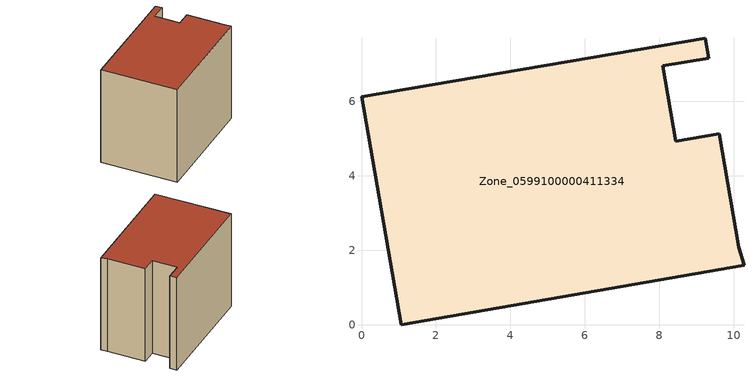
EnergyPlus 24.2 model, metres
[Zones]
Zone_0599100000411334
 floor ground (C_G): 8.43,4.93 9.6,5.14 10.13,2.08 10.27,1.61 1.07,0 0,6.12 9.23,7.7 9.32,7.16 8.09,6.95 z0
 wall outside (C_F): 1.07,0 10.27,1.61 10.13,2.08 9.6,5.14 8.43,4.93 8.09,6.95 9.32,7.16 9.23,7.7 0,6.12 1.07,0 z0:8.2
 roof outside (C_R): 9.23,7.7 0,6.12 1.07,0 10.27,1.61 10.13,2.08 9.6,5.14 8.43,4.93 8.09,6.95 9.32,7.16 z8.2
[BUILDING]
Pand.0599100000411334: North Axis=0; Terrain=City; Loads Convergence Tolerance Value=0.04; Temperature Convergence Tolerance Value=0.4; Solar Distribution=FullExterior; Maximum Number of Warmup Days=25; Minimum Number of Warmup Days=1
[Site:Location]
Rotterdam.The.Hague.AP_ZH_NLD Design_Conditions: Latitude=51.96; Longitude=4.45; Time Zone=1; Elevation=-4.5
[SITE:GROUNDTEMPERATURE:BUILDINGSURFACE]
18, 18, 18, 18, 18, 18, 18, 18, 18, 18, 18, 18
[MATERIAL] Thermal Absorptance=0.9; Solar Absorptance=0.7; Visible Absorptance=0.7
Name | Roughness | Thickness | Conductivity | Density | Specific Heat
G.TC.1992-2005 | MediumSmooth | 0.15 | 0.06 | 540 | 1210
F.TC.1992-2005 | Rough | 0.3 | 0.12 | 1920 | 840
R.TC.1992-2005 | MediumRough | 0.2 | 0.08 | 1500 | 1000
[CONSTRUCTION]
C_G: G.TC.1992-2005
C_F: F.TC.1992-2005
C_R: R.TC.1992-2005
[ZONE]
Zone_0599100000411334: Type=1; Multiplier=1; Ceiling Height=Autocalculate; Volume=Autocalculate; Floor Area=autocalculate; Part of Total Floor Area=Yes
[ZONEINFILTRATION:DESIGNFLOWRATE]
Infil_Zone_0599100000411334: Zone or ZoneList or Space or SpaceList=Zone_0599100000411334; Schedule=AlwaysOn; Design Flow Rate Calculation Method=Flow/Area; Flow Rate per Floor Area=0.0015; Constant Term Coefficient=1; Temperature Term Coefficient=0; Velocity Term Coefficient=0; Velocity Squared Term Coefficient=0
[HVACTEMPLATE:ZONE:IDEALLOADSAIRSYSTEM]
Zone_0599100000411334: Maximum Heating Supply Air Temperature=50; Minimum Cooling Supply Air Temperature=13; Maximum Heating Supply Air Humidity Ratio=0.0156; Minimum Cooling Supply Air Humidity Ratio=0.0077; Heating Limit=NoLimit; Cooling Limit=NoLimit; Dehumidification Control Type=ConstantSensibleHeatRatio; Cooling Sensible Heat Ratio=0.7; Dehumidification Setpoint=60; Humidification Control Type=None; Humidification Setpoint=30; Outdoor Air Method=None; Outdoor Air Flow Rate per Person=0.00944; Outdoor Air Flow Rate per Zone Floor Area=0; Outdoor Air Flow Rate per Zone=0; Demand Controlled Ventilation Type=None; Outdoor Air Economizer Type=NoEconomizer; Heat Recovery Type=None; Sensible Heat Recovery Effectiveness=0.7; Latent Heat Recovery Effectiveness=0.65
[ZONECONTROL:THERMOSTAT]
ThermostatControl_Zone_0599100000411334: Zone or ZoneList=Zone_0599100000411334; Control Type Schedule=DualSetpointControlType; Control 1=Thermostat_Zone_0599100000411334; Temperature Difference Between Cutout And Setpoint=0
[THERMOSTATSETPOINT:DUALSETPOINT]
Thermostat_Zone_0599100000411334: Heating Setpoint Temperature Schedule=HeatingSetpoint_Zone_0599100000411334; Cooling Setpoint Temperature Schedule=CoolingSetpoint_Zone_0599100000411334
[SCHEDULE:COMPACT]
HeatingSetpoint_Zone_0599100000411334: Through: 12/31, For: AllDays, Until: 24:00, 21
CoolingSetpoint_Zone_0599100000411334: Through: 12/31, For: AllDays, Until: 24:00, 24
DualSetpointControlType: Through: 12/31, For: AllDays, Until: 24:00, 4
AlwaysOn: Through: 12/31, For: AllDays, Until: 24:00, 1
